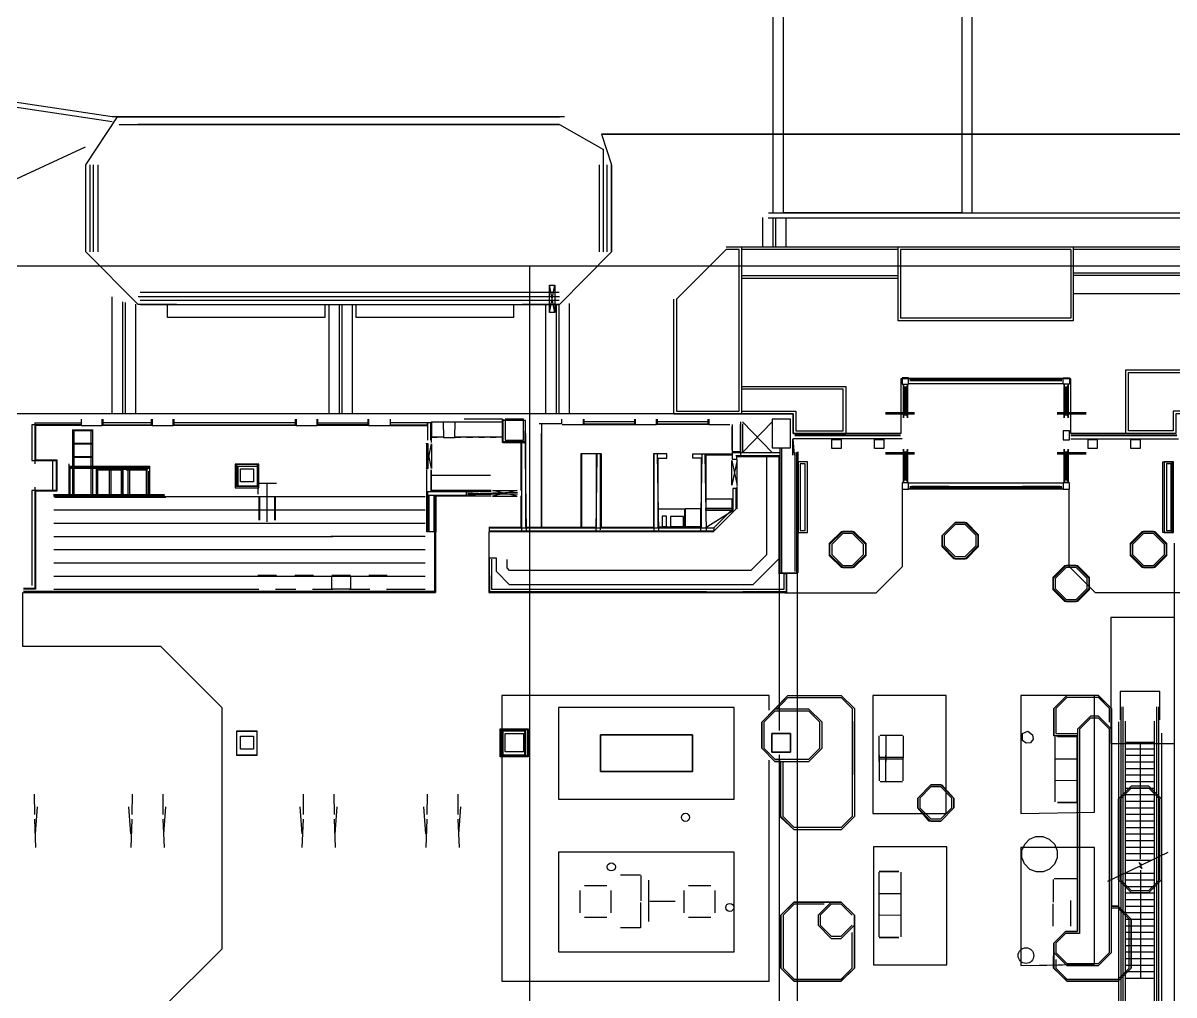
# Model space of a CAD drawing. Header units: millimetres. Extents: x -159023 to 210250, y 0 to 148500.
# Drawn here: x 53005 to 96931, y 71373 to 108465 of the extents above; entities that cross this region are included whole.
import ezdxf

# ---------------------------------------------------------------- set-up
doc = ezdxf.new("R2010")
doc.units = ezdxf.units.MM
doc.layers.add('CONTROL_SIMPLIFIED', color=7, linetype='Continuous')

msp = doc.modelspace()

# ---------------------------------------------------------------- linework, layer by layer
at = {"layer": 'CONTROL_SIMPLIFIED'}
for p, q in [((73674, 104888, 0), (56404, 104888, 0)), ((56612, 104888, 0), (73474, 104888, 0)), ((73470, 104888, 0), (57390, 104888, 0)), ((73472, 104588, 0), (57391, 104588, 0)), ((75080, 104225, 0), (137307, 104225, 0)), ((137307, 104225, 0), (75080, 104225, 0)), ((55395, 103048, 0), (55395, 99728, 0)), ((55555, 103048, 0), (55555, 99728, 0)), ((55855, 103048, 0), (55855, 99728, 0)), ((75003, 99728, 0), (75003, 103048, 0)), ((75303, 99728, 0), (75303, 103048, 0)), ((75463, 99728, 0), (75463, 103048, 0)), ((81223, 101044, 0), (81223, 99924, 0)), ((81460, 101225, 0), (129466, 101225, 0)), ((81439, 101026, 0), (129487, 101026, 0)), ((81623, 101026, 0), (81623, 99924, 0)), ((81723, 101026, 0), (81723, 99924, 0)), ((82123, 101026, 0), (82123, 99924, 0)), ((79840, 99924, 0), (109800, 99924, 0)), ((80440, 93548, 0), (80440, 99924, 0)), ((86400, 97098, 0), (86400, 99924, 0)), ((86500, 99824, 0), (86500, 97198, 0)), ((80440, 98824, 0), (86400, 98824, 0)), ((80440, 98724, 0), (86400, 98724, 0)), ((56398, 98014, 0), (56398, 93548, 0)), ((57473, 98188, 0), (73472, 98188, 0)), ((56798, 97830, 0), (56798, 93548, 0)), ((56898, 97800, 0), (56898, 93548, 0)), ((57298, 97732, 0), (57298, 93548, 0)), ((57473, 97888, 0), (73473, 97888, 0)), ((57473, 97728, 0), (73473, 97728, 0)), ((64673, 97728, 0), (64673, 93548, 0)), ((65073, 97728, 0), (65073, 93548, 0)), ((65173, 97728, 0), (65173, 93548, 0)), ((65573, 97728, 0), (65573, 93548, 0)), ((72948, 97728, 0), (72948, 93548, 0)), ((73348, 97728, 0), (73348, 93548, 0)), ((73448, 97728, 0), (73448, 93548, 0)), ((73848, 97765, 0), (73848, 93548, 0)), ((77840, 93548, 0), (77840, 97924, 0)), ((77940, 97924, 0), (77940, 93648, 0)), ((86801, 94908, 0), (92698, 94908, 0)), ((86842, 94893, 0), (88311, 94893, 0)), ((86842, 94889, 0), (88311, 94889, 0)), ((86842, 94885, 0), (88311, 94885, 0)), ((91150, 94889, 0), (88350, 94889, 0)), ((92657, 94893, 0), (91189, 94893, 0)), ((92657, 94889, 0), (91189, 94889, 0)), ((92657, 94885, 0), (91189, 94885, 0)), ((80440, 94599, 0), (84410, 94599, 0)), ((80440, 94499, 0), (84310, 94499, 0)), ((84410, 94599, 0), (84410, 92798, 0)), ((86603, 93405, 0), (86603, 94675, 0)), ((86656, 94588, 0), (86656, 93492, 0)), ((86658, 94587, 0), (86658, 93493, 0)), ((86675, 94522, 0), (86675, 93558, 0)), ((86678, 93559, 0), (86678, 94514, 0)), ((86682, 93559, 0), (86682, 94514, 0)), ((86687, 93559, 0), (86687, 94514, 0)), ((86691, 94522, 0), (86691, 93558, 0)), ((86708, 94587, 0), (86708, 93493, 0)), ((86709, 94588, 0), (86709, 93492, 0)), ((86755, 93406, 0), (86755, 94597, 0)), ((86756, 93405, 0), (86756, 94592, 0)), ((92698, 94691, 0), (86801, 94691, 0)), ((86845, 94869, 0), (92655, 94869, 0)), ((86845, 94817, 0), (92655, 94817, 0)), ((89748, 94823, 0), (88305, 94823, 0)), ((89748, 94863, 0), (88306, 94863, 0)), ((88350, 94850, 0), (89703, 94850, 0)), ((88350, 94836, 0), (89703, 94836, 0)), ((88353, 94847, 0), (89699, 94847, 0)), ((88353, 94843, 0), (89699, 94843, 0)), ((88353, 94839, 0), (89699, 94839, 0)), ((89752, 94863, 0), (91193, 94861, 0)), ((91195, 94823, 0), (89752, 94823, 0)), ((91150, 94850, 0), (89797, 94850, 0)), ((91150, 94836, 0), (89797, 94836, 0)), ((91146, 94847, 0), (89800, 94847, 0)), ((91146, 94843, 0), (89800, 94843, 0)), ((91146, 94839, 0), (89800, 94839, 0)), ((92743, 93405, 0), (92743, 94592, 0)), ((92745, 93406, 0), (92744, 94597, 0)), ((92791, 94588, 0), (92791, 93492, 0)), ((92792, 94587, 0), (92792, 93493, 0)), ((92809, 94522, 0), (92808, 93558, 0)), ((92813, 93559, 0), (92813, 94514, 0)), ((92817, 93559, 0), (92817, 94514, 0)), ((92822, 93559, 0), (92822, 94514, 0)), ((92825, 94522, 0), (92827, 93558, 0)), ((92842, 94587, 0), (92842, 93493, 0)), ((92844, 94588, 0), (92844, 93492, 0)), ((92896, 93405, 0), (92896, 94675, 0)), ((87031, 93588, 0), (85924, 93588, 0)), ((87030, 93586, 0), (85926, 93586, 0)), ((86965, 93569, 0), (85991, 93569, 0)), ((86964, 93566, 0), (85995, 93566, 0)), ((93576, 93588, 0), (92469, 93588, 0)), ((93574, 93586, 0), (92470, 93586, 0)), ((93509, 93569, 0), (92535, 93569, 0)), ((92536, 93566, 0), (93505, 93566, 0)), ((53460, 93201, 0), (53460, 91645, 0)), ((68590, 93250, 0), (71295, 93250, 0)), ((68590, 92460, 0), (68590, 93250, 0)), ((71300, 92455, 0), (71300, 93350, 0)), ((71400, 93350, 0), (71400, 92550, 0)), ((72100, 93350, 0), (71400, 93350, 0)), ((72100, 92550, 0), (72100, 93350, 0)), ((72795, 93150, 0), (72795, 89220, 0)), ((73585, 93150, 0), (74385, 93150, 0)), ((76380, 93150, 0), (77180, 93150, 0)), ((79176, 93150, 0), (79976, 93150, 0)), ((80460, 92075, 0), (81600, 93250, 0)), ((81600, 92075, 0), (80460, 93250, 0)), ((82300, 93350, 0), (81600, 93350, 0)), ((81600, 93350, 0), (81600, 92250, 0)), ((82300, 92250, 0), (82300, 93350, 0)), ((87031, 93535, 0), (85924, 93535, 0)), ((87030, 93536, 0), (85926, 93536, 0)), ((86965, 93553, 0), (85991, 93553, 0)), ((86964, 93561, 0), (85995, 93561, 0)), ((86964, 93557, 0), (85995, 93557, 0)), ((93576, 93535, 0), (92469, 93535, 0)), ((93574, 93536, 0), (92470, 93536, 0)), ((93509, 93553, 0), (92535, 93553, 0)), ((92536, 93562, 0), (93505, 93562, 0)), ((92536, 93557, 0), (93505, 93557, 0)), ((54894, 92941, 0), (55660, 92941, 0)), ((54900, 91556, 0), (54900, 92959, 0)), ((54900, 92916, 0), (55655, 92916, 0)), ((54950, 92959, 0), (54950, 91556, 0)), ((55225, 93111, 0), (56025, 93111, 0)), ((55605, 91556, 0), (55605, 92959, 0)), ((55655, 92959, 0), (55655, 91556, 0)), ((57930, 93111, 0), (58730, 93111, 0)), ((63435, 93111, 0), (64235, 93111, 0)), ((66195, 93111, 0), (66995, 93111, 0)), ((66995, 93111, 0), (68415, 93111, 0)), ((72775, 92795, 0), (72775, 89230, 0)), ((82460, 92750, 0), (86500, 92750, 0)), ((82460, 92726, 0), (86500, 92726, 0)), ((93000, 92750, 0), (97040, 92750, 0)), ((93000, 92726, 0), (97040, 92726, 0)), ((54894, 92436, 0), (55660, 92436, 0)), ((54900, 92411, 0), (55655, 92411, 0)), ((68445, 92425, 0), (68445, 91445, 0)), ((68450, 92410, 0), (68450, 91460, 0)), ((72020, 92455, 0), (71300, 92455, 0)), ((71400, 92550, 0), (72100, 92550, 0)), ((72020, 90620, 0), (72020, 92455, 0)), ((81600, 92250, 0), (82300, 92250, 0)), ((86559, 92600, 0), (82400, 92600, 0)), ((93000, 92600, 0), (97099, 92600, 0)), ((55651, 91881, 0), (54892, 91881, 0)), ((55655, 91906, 0), (54900, 91906, 0)), ((74315, 92030, 0), (74315, 89230, 0)), ((80070, 91970, 0), (79070, 91970, 0)), ((82590, 87480, 0), (82590, 92095, 0)), ((87031, 92065, 0), (85924, 92065, 0)), ((87031, 92012, 0), (85924, 92012, 0)), ((86965, 92047, 0), (85991, 92047, 0)), ((86965, 92031, 0), (85991, 92031, 0)), ((86964, 92043, 0), (85995, 92043, 0)), ((86964, 92039, 0), (85995, 92039, 0)), ((86964, 92038, 0), (85995, 92038, 0)), ((86964, 92034, 0), (85995, 92034, 0)), ((86603, 90925, 0), (86603, 92195, 0)), ((86656, 92108, 0), (86656, 91012, 0)), ((86658, 92107, 0), (86658, 91013, 0)), ((86675, 92042, 0), (86675, 91078, 0)), ((86678, 92041, 0), (86678, 91086, 0)), ((86682, 92041, 0), (86682, 91086, 0)), ((86687, 92041, 0), (86687, 91086, 0)), ((86692, 92042, 0), (86692, 91078, 0)), ((86708, 92107, 0), (86708, 91013, 0)), ((86709, 92108, 0), (86709, 91012, 0)), ((86756, 92195, 0), (86756, 91008, 0)), ((93576, 92065, 0), (92469, 92065, 0)), ((93576, 92012, 0), (92469, 92012, 0)), ((93509, 92047, 0), (92535, 92047, 0)), ((93509, 92031, 0), (92535, 92031, 0)), ((92536, 92043, 0), (93505, 92043, 0)), ((92536, 92039, 0), (93505, 92039, 0)), ((92536, 92038, 0), (93505, 92038, 0)), ((92536, 92034, 0), (93505, 92034, 0)), ((92743, 92195, 0), (92743, 91008, 0)), ((92791, 92108, 0), (92791, 91012, 0)), ((92792, 92107, 0), (92792, 91013, 0)), ((92809, 92042, 0), (92808, 91078, 0)), ((92813, 92041, 0), (92813, 91086, 0)), ((92818, 92041, 0), (92818, 91086, 0)), ((92822, 92041, 0), (92822, 91086, 0)), ((92825, 92042, 0), (92827, 91078, 0)), ((92842, 92107, 0), (92842, 91013, 0)), ((92844, 92108, 0), (92844, 91012, 0)), ((92896, 90925, 0), (92896, 92195, 0)), ((54768, 90476, 0), (54768, 91646, 0)), ((54768, 91556, 0), (57848, 91556, 0)), ((54771, 90476, 0), (54771, 91516, 0)), ((54782, 90476, 0), (54782, 91516, 0)), ((54788, 90476, 0), (54788, 91516, 0)), ((54793, 90476, 0), (54793, 91516, 0)), ((54805, 90476, 0), (54805, 91516, 0)), ((54808, 90476, 0), (54808, 91556, 0)), ((54808, 91553, 0), (57808, 91553, 0)), ((54808, 91542, 0), (57808, 91542, 0)), ((54808, 91531, 0), (57808, 91531, 0)), ((54808, 91522, 0), (57808, 91522, 0)), ((54808, 91510, 0), (55808, 91512, 0)), ((54808, 91502, 0), (55768, 91502, 0)), ((54808, 91491, 0), (55768, 91491, 0)), ((54808, 91479, 0), (55808, 91480, 0)), ((54808, 91476, 0), (55808, 91476, 0)), ((54900, 90476, 0), (54900, 91476, 0)), ((54950, 91476, 0), (54950, 90476, 0)), ((55605, 90476, 0), (55605, 91476, 0)), ((55655, 91476, 0), (55655, 90476, 0)), ((55808, 90435, 0), (55808, 91517, 0)), ((55811, 90432, 0), (55811, 91517, 0)), ((55822, 90436, 0), (55822, 91516, 0)), ((55828, 90436, 0), (55828, 91516, 0)), ((55833, 90436, 0), (55833, 91516, 0)), ((55845, 91517, 0), (55845, 90432, 0)), ((55848, 91517, 0), (55848, 90435, 0)), ((55848, 91510, 0), (56768, 91510, 0)), ((55848, 91502, 0), (56768, 91502, 0)), ((55848, 91491, 0), (56768, 91491, 0)), ((55848, 91479, 0), (56768, 91479, 0)), ((55848, 91476, 0), (56768, 91476, 0)), ((55848, 91467, 0), (56728, 91466, 0)), ((56768, 91426, 0), (55848, 91426, 0)), ((56768, 91402, 0), (55848, 91402, 0)), ((55887, 91464, 0), (56728, 91464, 0)), ((55887, 91457, 0), (56728, 91457, 0)), ((55887, 91446, 0), (56728, 91446, 0)), ((55887, 91438, 0), (56728, 91438, 0)), ((55887, 91436, 0), (56768, 91435, 0)), ((55964, 91471, 0), (56768, 91471, 0)), ((56768, 91467, 0), (55964, 91468, 0)), ((55964, 91434, 0), (56728, 91434, 0)), ((56768, 91431, 0), (55964, 91431, 0)), ((56310, 90476, 0), (56310, 91426, 0)), ((56360, 91426, 0), (56360, 90476, 0)), ((56768, 90435, 0), (56768, 91517, 0)), ((56771, 90432, 0), (56771, 91520, 0)), ((56783, 90436, 0), (56783, 91516, 0)), ((56787, 91516, 0), (56787, 90436, 0)), ((56793, 90436, 0), (56793, 91516, 0)), ((56805, 91520, 0), (56805, 90432, 0)), ((56808, 91517, 0), (56808, 90435, 0)), ((56808, 91512, 0), (57808, 91510, 0)), ((56808, 91480, 0), (57808, 91479, 0)), ((56808, 91476, 0), (57808, 91476, 0)), ((56808, 91466, 0), (57736, 91466, 0)), ((56808, 91464, 0), (57736, 91464, 0)), ((56808, 91457, 0), (57736, 91457, 0)), ((56808, 91446, 0), (57736, 91446, 0)), ((56808, 91438, 0), (57736, 91438, 0)), ((56808, 91436, 0), (57736, 91436, 0)), ((56847, 91502, 0), (57808, 91502, 0)), ((56847, 91491, 0), (57808, 91491, 0)), ((57741, 91426, 0), (56922, 91426, 0)), ((57766, 91401, 0), (56946, 91402, 0)), ((56968, 91433, 0), (57736, 91433, 0)), ((57015, 90476, 0), (57015, 91426, 0)), ((57065, 91426, 0), (57065, 90476, 0)), ((57720, 90476, 0), (57720, 91426, 0)), ((57848, 90476, 0), (57848, 91556, 0)), ((61911, 91535, 0), (61150, 91535, 0)), ((61215, 90800, 0), (61215, 91561, 0)), ((61975, 90481, 0), (61975, 91625, 0)), ((68565, 91410, 0), (68565, 90570, 0)), ((68590, 90620, 0), (68590, 91410, 0)), ((57770, 91366, 0), (57770, 90489, 0)), ((57808, 90476, 0), (57808, 91359, 0)), ((57811, 90476, 0), (57811, 91359, 0)), ((57822, 90476, 0), (57822, 91359, 0)), ((57828, 90476, 0), (57828, 91359, 0)), ((57833, 90476, 0), (57833, 91359, 0)), ((57845, 90476, 0), (57845, 91359, 0)), ((70840, 91200, 0), (68590, 91200, 0)), ((54267, 90630, 0), (53335, 90630, 0)), ((53335, 90630, 0), (53335, 87005, 0)), ((61975, 90900, 0), (62678, 90900, 0)), ((62327, 89425, 0), (62327, 90900, 0)), ((70872, 90620, 0), (68590, 90620, 0)), ((69980, 90495, 0), (71880, 90495, 0)), ((80245, 90775, 0), (80245, 89920, 0)), ((92701, 90910, 0), (86801, 90910, 0)), ((86801, 90690, 0), (92701, 90690, 0)), ((86802, 90691, 0), (88306, 90692, 0)), ((86843, 90715, 0), (88312, 90715, 0)), ((86843, 90711, 0), (88312, 90711, 0)), ((86843, 90707, 0), (88312, 90707, 0)), ((86846, 90783, 0), (92656, 90783, 0)), ((86846, 90731, 0), (92656, 90731, 0)), ((88306, 90730, 0), (86846, 90730, 0)), ((88351, 90777, 0), (86908, 90777, 0)), ((86908, 90737, 0), (88351, 90737, 0)), ((86953, 90764, 0), (88306, 90764, 0)), ((86953, 90750, 0), (88306, 90750, 0)), ((86956, 90761, 0), (88302, 90761, 0)), ((86956, 90757, 0), (88302, 90757, 0)), ((86956, 90753, 0), (88302, 90753, 0)), ((91151, 90711, 0), (88351, 90711, 0)), ((92594, 90777, 0), (91151, 90777, 0)), ((91151, 90737, 0), (92594, 90737, 0)), ((92656, 90692, 0), (91152, 90692, 0)), ((91154, 90728, 0), (92656, 90730, 0)), ((92658, 90715, 0), (91190, 90715, 0)), ((92658, 90711, 0), (91190, 90711, 0)), ((92658, 90707, 0), (91190, 90707, 0)), ((92549, 90764, 0), (91196, 90764, 0)), ((92549, 90750, 0), (91196, 90750, 0)), ((92545, 90761, 0), (91199, 90761, 0)), ((92545, 90757, 0), (91199, 90757, 0)), ((92545, 90753, 0), (91199, 90753, 0)), ((54174, 90476, 0), (55808, 90476, 0)), ((54174, 90473, 0), (55808, 90472, 0)), ((54174, 90461, 0), (55768, 90461, 0)), ((54174, 90451, 0), (55768, 90451, 0)), ((54174, 90439, 0), (55808, 90440, 0)), ((54174, 90436, 0), (58404, 90436, 0)), ((54182, 90390, 0), (54957, 90390, 0)), ((54220, 90366, 0), (58450, 90366, 0)), ((58425, 90392, 0), (54245, 90392, 0)), ((54887, 90390, 0), (55662, 90390, 0)), ((55592, 90390, 0), (56367, 90390, 0)), ((55848, 90476, 0), (56768, 90476, 0)), ((55848, 90473, 0), (56768, 90473, 0)), ((55848, 90461, 0), (56768, 90461, 0)), ((55848, 90451, 0), (56768, 90451, 0)), ((55848, 90439, 0), (56768, 90439, 0)), ((56297, 90390, 0), (57072, 90390, 0)), ((56808, 90476, 0), (58404, 90476, 0)), ((56808, 90472, 0), (58404, 90473, 0)), ((56808, 90440, 0), (58404, 90439, 0)), ((56847, 90461, 0), (58404, 90461, 0)), ((56847, 90451, 0), (58404, 90451, 0)), ((57002, 90390, 0), (57777, 90390, 0)), ((57707, 90390, 0), (58482, 90390, 0)), ((58412, 90390, 0), (59187, 90390, 0)), ((59117, 90390, 0), (59892, 90390, 0)), ((59822, 90390, 0), (60597, 90390, 0)), ((60527, 90390, 0), (61302, 90390, 0)), ((61232, 90390, 0), (62007, 90390, 0)), ((61937, 90390, 0), (62712, 90390, 0)), ((62017, 90400, 0), (62017, 89561, 0)), ((62019, 89490, 0), (62019, 90400, 0)), ((62035, 90400, 0), (62035, 89490, 0)), ((62612, 89505, 0), (62612, 90400, 0)), ((62618, 89490, 0), (62618, 90400, 0)), ((62634, 90400, 0), (62634, 89490, 0)), ((62636, 89548, 0), (62636, 90400, 0)), ((62642, 90390, 0), (63417, 90390, 0)), ((63347, 90390, 0), (64122, 90390, 0)), ((64052, 90390, 0), (64827, 90390, 0)), ((64757, 90391, 0), (65532, 90391, 0)), ((65462, 90391, 0), (66237, 90391, 0)), ((66167, 90391, 0), (66942, 90391, 0)), ((66872, 90391, 0), (67647, 90391, 0)), ((67577, 90391, 0), (68352, 90391, 0)), ((68440, 90445, 0), (68440, 89070, 0)), ((68490, 90445, 0), (68490, 89070, 0)), ((68702, 89070, 0), (68702, 90445, 0)), ((68752, 89070, 0), (68752, 90445, 0)), ((68777, 89045, 0), (68777, 90420, 0)), ((68777, 90420, 0), (70870, 90420, 0)), ((72020, 89220, 0), (72020, 90420, 0)), ((54182, 89885, 0), (54957, 89885, 0)), ((54182, 89885, 0), (54957, 89885, 0)), ((54887, 89885, 0), (55662, 89885, 0)), ((54887, 89885, 0), (55662, 89885, 0)), ((55592, 89885, 0), (56367, 89885, 0)), ((55592, 89885, 0), (56367, 89885, 0)), ((56297, 89885, 0), (57072, 89885, 0)), ((56297, 89885, 0), (57072, 89885, 0)), ((57002, 89885, 0), (57777, 89885, 0)), ((57002, 89885, 0), (57777, 89885, 0)), ((57707, 89885, 0), (58482, 89885, 0)), ((57707, 89885, 0), (58482, 89885, 0)), ((58412, 89885, 0), (59187, 89885, 0)), ((58412, 89885, 0), (59187, 89885, 0)), ((59117, 89885, 0), (59892, 89885, 0)), ((59117, 89885, 0), (59892, 89885, 0)), ((59822, 89885, 0), (60597, 89885, 0)), ((59822, 89885, 0), (60597, 89885, 0)), ((60527, 89885, 0), (61302, 89885, 0)), ((60527, 89885, 0), (61302, 89885, 0)), ((61232, 89885, 0), (62007, 89885, 0)), ((61232, 89885, 0), (62007, 89885, 0)), ((61937, 89885, 0), (62712, 89885, 0)), ((61937, 89885, 0), (62712, 89885, 0)), ((62642, 89885, 0), (63417, 89885, 0)), ((62642, 89885, 0), (63417, 89885, 0)), ((63347, 89885, 0), (64122, 89885, 0)), ((63347, 89885, 0), (64122, 89885, 0)), ((64052, 89885, 0), (64827, 89885, 0)), ((64052, 89885, 0), (64827, 89885, 0)), ((64757, 89886, 0), (65532, 89886, 0)), ((64757, 89886, 0), (65532, 89886, 0)), ((65462, 89886, 0), (66237, 89886, 0)), ((65462, 89886, 0), (66237, 89886, 0)), ((66167, 89886, 0), (66942, 89886, 0)), ((66167, 89886, 0), (66942, 89886, 0)), ((66872, 89886, 0), (67647, 89886, 0)), ((66872, 89886, 0), (67647, 89886, 0)), ((67577, 89886, 0), (68352, 89886, 0)), ((67577, 89886, 0), (68352, 89886, 0)), ((79045, 89195, 0), (80092, 89860, 0)), ((54182, 89380, 0), (54957, 89380, 0)), ((54182, 89380, 0), (54957, 89380, 0)), ((54887, 89380, 0), (55662, 89380, 0)), ((54887, 89380, 0), (55662, 89380, 0)), ((55592, 89380, 0), (56367, 89380, 0)), ((55592, 89380, 0), (56367, 89380, 0)), ((56297, 89380, 0), (57072, 89380, 0)), ((56297, 89380, 0), (57072, 89380, 0)), ((57002, 89380, 0), (57777, 89380, 0)), ((57002, 89380, 0), (57777, 89380, 0)), ((57707, 89380, 0), (58482, 89380, 0)), ((57707, 89380, 0), (58482, 89380, 0)), ((58412, 89380, 0), (59187, 89380, 0)), ((58412, 89380, 0), (59187, 89380, 0)), ((59117, 89380, 0), (59892, 89380, 0)), ((59117, 89380, 0), (59892, 89380, 0)), ((59822, 89380, 0), (60597, 89380, 0)), ((59822, 89380, 0), (60597, 89380, 0)), ((60527, 89380, 0), (61302, 89380, 0)), ((60527, 89380, 0), (61302, 89380, 0)), ((61232, 89380, 0), (62007, 89380, 0)), ((61232, 89380, 0), (62007, 89380, 0)), ((61937, 89380, 0), (62712, 89380, 0)), ((61937, 89380, 0), (62712, 89380, 0)), ((62642, 89380, 0), (63417, 89380, 0)), ((62642, 89380, 0), (63417, 89380, 0)), ((63347, 89380, 0), (64122, 89380, 0)), ((63347, 89380, 0), (64122, 89380, 0)), ((64052, 89380, 0), (64827, 89380, 0)), ((64052, 89380, 0), (64827, 89380, 0)), ((64757, 89381, 0), (65532, 89381, 0)), ((64757, 89381, 0), (65532, 89381, 0)), ((65462, 89381, 0), (66237, 89381, 0)), ((65462, 89381, 0), (66237, 89381, 0)), ((66167, 89381, 0), (66942, 89381, 0)), ((66167, 89381, 0), (66942, 89381, 0)), ((66872, 89381, 0), (67647, 89381, 0)), ((66872, 89381, 0), (67647, 89381, 0)), ((67577, 89381, 0), (68352, 89381, 0)), ((67577, 89381, 0), (68352, 89381, 0)), ((70777, 89220, 0), (72020, 89220, 0)), ((75070, 89220, 0), (77070, 89220, 0)), ((77245, 89220, 0), (78895, 89220, 0)), ((54182, 88875, 0), (54957, 88875, 0)), ((54182, 88875, 0), (54957, 88875, 0)), ((54887, 88875, 0), (55662, 88875, 0)), ((54887, 88875, 0), (55662, 88875, 0)), ((55592, 88875, 0), (56367, 88875, 0)), ((55592, 88875, 0), (56367, 88875, 0)), ((56297, 88875, 0), (57072, 88875, 0)), ((56297, 88875, 0), (57072, 88875, 0)), ((57002, 88875, 0), (57777, 88875, 0)), ((57002, 88875, 0), (57777, 88875, 0)), ((57707, 88875, 0), (58482, 88875, 0)), ((57707, 88875, 0), (58482, 88875, 0)), ((58412, 88875, 0), (59187, 88875, 0)), ((58412, 88875, 0), (59187, 88875, 0)), ((59117, 88875, 0), (59892, 88875, 0)), ((59117, 88875, 0), (59892, 88875, 0)), ((59822, 88875, 0), (60597, 88875, 0)), ((59822, 88875, 0), (60597, 88875, 0)), ((60527, 88875, 0), (61302, 88875, 0)), ((60527, 88875, 0), (61302, 88875, 0)), ((61232, 88875, 0), (62007, 88875, 0)), ((61232, 88875, 0), (62007, 88875, 0)), ((61937, 88875, 0), (62712, 88875, 0)), ((61937, 88875, 0), (62712, 88875, 0)), ((62642, 88875, 0), (63417, 88875, 0)), ((62642, 88875, 0), (63417, 88875, 0)), ((63347, 88875, 0), (64122, 88875, 0)), ((63347, 88875, 0), (64122, 88875, 0)), ((64052, 88875, 0), (64827, 88875, 0)), ((64052, 88875, 0), (64827, 88875, 0)), ((64757, 88876, 0), (65532, 88876, 0)), ((64757, 88876, 0), (65532, 88876, 0)), ((65462, 88876, 0), (66237, 88876, 0)), ((65462, 88876, 0), (66237, 88876, 0)), ((66167, 88876, 0), (66942, 88876, 0)), ((66167, 88876, 0), (66942, 88876, 0)), ((66872, 88876, 0), (67647, 88876, 0)), ((66872, 88876, 0), (67647, 88876, 0)), ((67577, 88876, 0), (68352, 88876, 0)), ((67577, 88876, 0), (68352, 88876, 0)), ((68712, 89045, 0), (68712, 86765, 0)), ((68722, 89045, 0), (68722, 86755, 0)), ((68737, 89045, 0), (68737, 86740, 0)), ((68747, 89045, 0), (68747, 86730, 0)), ((79370, 89045, 0), (70777, 89045, 0)), ((54182, 88370, 0), (54957, 88370, 0)), ((54182, 88370, 0), (54957, 88370, 0)), ((54887, 88370, 0), (55662, 88370, 0)), ((54887, 88370, 0), (55662, 88370, 0)), ((55592, 88370, 0), (56367, 88370, 0)), ((55592, 88370, 0), (56367, 88370, 0)), ((56297, 88370, 0), (57072, 88370, 0)), ((56297, 88370, 0), (57072, 88370, 0)), ((57002, 88370, 0), (57777, 88370, 0)), ((57002, 88370, 0), (57777, 88370, 0)), ((57707, 88370, 0), (58482, 88370, 0)), ((57707, 88370, 0), (58482, 88370, 0)), ((58412, 88370, 0), (59187, 88370, 0)), ((58412, 88370, 0), (59187, 88370, 0)), ((59117, 88370, 0), (59892, 88370, 0)), ((59117, 88370, 0), (59892, 88370, 0)), ((59822, 88370, 0), (60597, 88370, 0)), ((59822, 88370, 0), (60597, 88370, 0)), ((60527, 88370, 0), (61302, 88370, 0)), ((60527, 88370, 0), (61302, 88370, 0)), ((61232, 88370, 0), (62007, 88370, 0)), ((61232, 88370, 0), (62007, 88370, 0)), ((61937, 88370, 0), (62712, 88370, 0)), ((61937, 88370, 0), (62712, 88370, 0)), ((62642, 88370, 0), (63417, 88370, 0)), ((62642, 88370, 0), (63417, 88370, 0)), ((63347, 88370, 0), (64122, 88370, 0)), ((63347, 88370, 0), (64122, 88370, 0)), ((64052, 88370, 0), (64827, 88370, 0)), ((64052, 88370, 0), (64827, 88370, 0)), ((64757, 88371, 0), (65532, 88371, 0)), ((64757, 88371, 0), (65532, 88371, 0)), ((65462, 88371, 0), (66237, 88371, 0)), ((65462, 88371, 0), (66237, 88371, 0)), ((66167, 88371, 0), (66942, 88371, 0)), ((66167, 88371, 0), (66942, 88371, 0)), ((66872, 88371, 0), (67647, 88371, 0)), ((66872, 88371, 0), (67647, 88371, 0)), ((67577, 88371, 0), (68352, 88371, 0)), ((67577, 88371, 0), (68352, 88371, 0)), ((54182, 87865, 0), (54957, 87865, 0)), ((54182, 87865, 0), (54957, 87865, 0)), ((54887, 87865, 0), (55662, 87865, 0)), ((54887, 87865, 0), (55662, 87865, 0)), ((55592, 87865, 0), (56367, 87865, 0)), ((55592, 87865, 0), (56367, 87865, 0)), ((56297, 87865, 0), (57072, 87865, 0)), ((56297, 87865, 0), (57072, 87865, 0)), ((57002, 87865, 0), (57777, 87865, 0)), ((57002, 87865, 0), (57777, 87865, 0)), ((57707, 87865, 0), (58482, 87865, 0)), ((57707, 87865, 0), (58482, 87865, 0)), ((58412, 87865, 0), (59187, 87865, 0)), ((58412, 87865, 0), (59187, 87865, 0)), ((59117, 87865, 0), (59892, 87865, 0)), ((59117, 87865, 0), (59892, 87865, 0)), ((59822, 87865, 0), (60597, 87865, 0)), ((59822, 87865, 0), (60597, 87865, 0)), ((60527, 87865, 0), (61302, 87865, 0)), ((60527, 87865, 0), (61302, 87865, 0)), ((61232, 87865, 0), (62007, 87865, 0)), ((61232, 87865, 0), (62007, 87865, 0)), ((61937, 87865, 0), (62712, 87865, 0)), ((61937, 87865, 0), (62712, 87865, 0)), ((62642, 87865, 0), (63417, 87865, 0)), ((62642, 87865, 0), (63417, 87865, 0)), ((63347, 87865, 0), (64122, 87865, 0)), ((63347, 87865, 0), (64122, 87865, 0)), ((64052, 87865, 0), (64827, 87865, 0)), ((64052, 87865, 0), (64827, 87865, 0)), ((64757, 87866, 0), (65532, 87866, 0)), ((64757, 87866, 0), (65532, 87866, 0)), ((65462, 87866, 0), (66237, 87866, 0)), ((65462, 87866, 0), (66237, 87866, 0)), ((66167, 87866, 0), (66942, 87866, 0)), ((66167, 87866, 0), (66942, 87866, 0)), ((66872, 87866, 0), (67647, 87866, 0)), ((66872, 87866, 0), (67647, 87866, 0)), ((67577, 87866, 0), (68352, 87866, 0)), ((67577, 87866, 0), (68352, 87866, 0)), ((70798, 88024, 0), (70798, 86750, 0)), ((54182, 87360, 0), (54957, 87360, 0)), ((54182, 87360, 0), (54957, 87360, 0)), ((54887, 87360, 0), (55662, 87360, 0)), ((54887, 87360, 0), (55662, 87360, 0)), ((55592, 87360, 0), (56367, 87360, 0)), ((55592, 87360, 0), (56367, 87360, 0)), ((56297, 87360, 0), (57072, 87360, 0)), ((56297, 87360, 0), (57072, 87360, 0)), ((57002, 87360, 0), (57777, 87360, 0)), ((57002, 87360, 0), (57777, 87360, 0)), ((57707, 87360, 0), (58482, 87360, 0)), ((57707, 87360, 0), (58482, 87360, 0)), ((58412, 87360, 0), (59187, 87360, 0)), ((58412, 87360, 0), (59187, 87360, 0)), ((59117, 87360, 0), (59892, 87360, 0)), ((59117, 87360, 0), (59892, 87360, 0)), ((59822, 87360, 0), (60597, 87360, 0)), ((59822, 87360, 0), (60597, 87360, 0)), ((60527, 87360, 0), (61302, 87360, 0)), ((60527, 87360, 0), (61302, 87360, 0)), ((61232, 87360, 0), (62007, 87360, 0)), ((61232, 87360, 0), (62007, 87360, 0)), ((61937, 87360, 0), (62712, 87360, 0)), ((61937, 87360, 0), (62712, 87360, 0)), ((62677, 87385, 0), (61972, 87385, 0)), ((62642, 87360, 0), (63417, 87360, 0)), ((62642, 87360, 0), (63417, 87360, 0)), ((63347, 87360, 0), (64122, 87360, 0)), ((63347, 87360, 0), (64122, 87360, 0)), ((64087, 87385, 0), (63382, 87385, 0)), ((64052, 87360, 0), (64827, 87360, 0)), ((64052, 87360, 0), (64827, 87360, 0)), ((64757, 87361, 0), (65532, 87361, 0)), ((64757, 87360, 0), (65532, 87360, 0)), ((65497, 87385, 0), (64792, 87385, 0)), ((65462, 87361, 0), (66237, 87361, 0)), ((65462, 87360, 0), (66237, 87360, 0)), ((66167, 87361, 0), (66942, 87361, 0)), ((66167, 87360, 0), (66942, 87360, 0)), ((66907, 87385, 0), (66202, 87385, 0)), ((66872, 87361, 0), (67647, 87361, 0)), ((66872, 87360, 0), (67647, 87360, 0)), ((67577, 87361, 0), (68352, 87361, 0)), ((67577, 87360, 0), (68352, 87360, 0)), ((68712, 86765, 0), (53018, 86765, 0)), ((53018, 86730, 0), (68747, 86730, 0)), ((68722, 86755, 0), (53048, 86755, 0)), ((68737, 86740, 0), (53048, 86740, 0)), ((54182, 86855, 0), (54957, 86855, 0)), ((54887, 86855, 0), (55662, 86855, 0)), ((55592, 86855, 0), (56367, 86855, 0)), ((56297, 86855, 0), (57072, 86855, 0)), ((57002, 86855, 0), (57777, 86855, 0)), ((57707, 86855, 0), (58482, 86855, 0)), ((58412, 86855, 0), (59187, 86855, 0)), ((59117, 86855, 0), (59892, 86855, 0)), ((59822, 86855, 0), (60597, 86855, 0)), ((60527, 86855, 0), (61302, 86855, 0)), ((61232, 86855, 0), (62007, 86855, 0)), ((62642, 86855, 0), (63417, 86855, 0)), ((64052, 86855, 0), (64827, 86855, 0)), ((65462, 86855, 0), (66237, 86855, 0)), ((66872, 86855, 0), (67647, 86855, 0)), ((67577, 86855, 0), (68352, 86855, 0)), ((79093, 86762, 0), (70798, 86762, 0)), ((70798, 86750, 0), (79093, 86750, 0)), ((96395, 82950, 0), (94875, 82950, 0)), ((94875, 82950, 0), (94875, 81870, 0)), ((96395, 81870, 0), (96395, 82950, 0)), ((94915, 75954, 0), (94915, 82370, 0)), ((94995, 75993, 0), (94995, 82370, 0)), ((96275, 76615, 0), (96275, 82370, 0)), ((96355, 76653, 0), (96355, 82370, 0)), ((94810, 81800, 0), (94810, 70845, 0)), ((95080, 76034, 0), (95080, 81825, 0)), ((96190, 76573, 0), (96190, 81825, 0)), ((71244, 81500, 0), (72254, 81500, 0)), ((78550, 81300, 0), (75050, 81300, 0)), ((75050, 81300, 0), (75050, 79900, 0)), ((78550, 79900, 0), (78550, 81300, 0)), ((82300, 81350, 0), (81600, 81350, 0)), ((85712, 81294, 0), (86569, 81294, 0)), ((96460, 81370, 0), (96460, 76705, 0)), ((85680, 80405, 0), (85680, 81262, 0)), ((85680, 80405, 0), (85680, 81262, 0)), ((85680, 80281, 0), (85680, 81208, 0)), ((85934, 81262, 0), (85934, 80405, 0)), ((85934, 81208, 0), (85934, 80281, 0)), ((86601, 81262, 0), (86601, 80405, 0)), ((92401, 78746, 0), (92401, 81212, 0)), ((92488, 81243, 0), (93233, 81243, 0)), ((93233, 81240, 0), (92488, 81240, 0)), ((93241, 78746, 0), (93241, 81212, 0)), ((93243, 81212, 0), (93243, 78746, 0)), ((95080, 81020, 0), (96190, 81020, 0)), ((95657, 76553, 0), (95657, 81018, 0)), ((81600, 80650, 0), (82300, 80650, 0)), ((85680, 80527, 0), (85680, 79601, 0)), ((85680, 80404, 0), (85680, 79546, 0)), ((85680, 80404, 0), (85680, 79546, 0)), ((86569, 80435, 0), (85712, 80435, 0)), ((85934, 79601, 0), (85934, 80527, 0)), ((85934, 79546, 0), (85934, 80404, 0)), ((86601, 79546, 0), (86601, 80404, 0)), ((92409, 80390, 0), (93214, 80390, 0)), ((95080, 80770, 0), (96190, 80770, 0)), ((95080, 80520, 0), (96190, 80520, 0)), ((86569, 80373, 0), (85712, 80373, 0)), ((95080, 80270, 0), (96190, 80270, 0)), ((95080, 80020, 0), (96190, 80020, 0)), ((75050, 79900, 0), (78550, 79900, 0)), ((85712, 79515, 0), (86569, 79515, 0)), ((92401, 79559, 0), (93213, 79570, 0)), ((95080, 79770, 0), (96190, 79770, 0)), ((95080, 79520, 0), (96190, 79520, 0)), ((95080, 79270, 0), (96190, 79270, 0)), ((53436, 79031, 0), (53444, 78265, 0)), ((57166, 79031, 0), (57157, 78265, 0)), ((58336, 79031, 0), (58344, 78265, 0)), ((63702, 79031, 0), (63693, 78265, 0)), ((64872, 79031, 0), (64880, 78265, 0)), ((68424, 79031, 0), (68415, 78265, 0)), ((69594, 79031, 0), (69602, 78265, 0)), ((92489, 78718, 0), (93233, 78718, 0)), ((93233, 78716, 0), (92489, 78716, 0)), ((95080, 79020, 0), (96190, 79020, 0)), ((95080, 78770, 0), (96190, 78770, 0)), ((53482, 77523, 0), (53553, 78551, 0)), ((57119, 77523, 0), (57049, 78551, 0)), ((58382, 77523, 0), (58453, 78551, 0)), ((63655, 77523, 0), (63585, 78551, 0)), ((64918, 77523, 0), (64989, 78551, 0)), ((68377, 77523, 0), (68307, 78551, 0)), ((69640, 77523, 0), (69710, 78551, 0)), ((95080, 78520, 0), (96190, 78520, 0)), ((95080, 78270, 0), (96190, 78270, 0)), ((53440, 78079, 0), (53487, 77006, 0)), ((57162, 78079, 0), (57115, 77006, 0)), ((58340, 78079, 0), (58387, 77006, 0)), ((63698, 78079, 0), (63651, 77006, 0)), ((64876, 78079, 0), (64923, 77006, 0)), ((68419, 78079, 0), (68372, 77006, 0)), ((69598, 78079, 0), (69645, 77006, 0)), ((95080, 78020, 0), (96190, 78020, 0)), ((95080, 77770, 0), (96190, 77770, 0)), ((95080, 77520, 0), (96190, 77520, 0)), ((95080, 77270, 0), (96190, 77270, 0)), ((95080, 77020, 0), (96190, 77020, 0)), ((95080, 76770, 0), (96190, 76770, 0)), ((95080, 76520, 0), (96080, 76520, 0)), ((96190, 70825, 0), (96190, 76573, 0)), ((96275, 70280, 0), (96275, 76615, 0)), ((96355, 70280, 0), (96355, 76653, 0)), ((85672, 76057, 0), (85672, 73591, 0)), ((85674, 73591, 0), (85674, 76057, 0)), ((86427, 76088, 0), (85682, 76088, 0)), ((85682, 76085, 0), (86427, 76085, 0)), ((86514, 73591, 0), (86514, 76057, 0)), ((95080, 70825, 0), (95080, 76034, 0)), ((95080, 76016, 0), (96190, 76016, 0)), ((95657, 76138, 0), (95657, 71996, 0)), ((96460, 76358, 0), (96460, 70845, 0)), ((76575, 75939, 0), (75809, 75939, 0)), ((76580, 75934, 0), (76580, 74966, 0)), ((76884, 74175, 0), (76884, 75751, 0)), ((92322, 75777, 0), (92322, 74919, 0)), ((93211, 75808, 0), (92354, 75808, 0)), ((93243, 74919, 0), (93243, 75625, 0)), ((93243, 74795, 0), (93243, 75625, 0)), ((93243, 74919, 0), (93243, 75625, 0)), ((94915, 70280, 0), (94915, 75954, 0)), ((94995, 70280, 0), (94995, 75993, 0)), ((95080, 75766, 0), (96190, 75766, 0)), ((74258, 75366, 0), (74258, 74509, 0)), ((74258, 75361, 0), (74258, 74515, 0)), ((75286, 75537, 0), (74428, 75537, 0)), ((75280, 75537, 0), (74434, 75537, 0)), ((75456, 74509, 0), (75456, 75366, 0)), ((75456, 74515, 0), (75456, 75361, 0)), ((78228, 75366, 0), (78228, 74509, 0)), ((78228, 75361, 0), (78228, 74515, 0)), ((79256, 75537, 0), (78398, 75537, 0)), ((79250, 75537, 0), (78404, 75537, 0)), ((79426, 74509, 0), (79426, 75366, 0)), ((79426, 74515, 0), (79426, 75361, 0)), ((86506, 75235, 0), (85702, 75235, 0)), ((95080, 75516, 0), (96190, 75516, 0)), ((95080, 75266, 0), (96190, 75266, 0)), ((76580, 73940, 0), (76580, 74908, 0)), ((77899, 74938, 0), (76921, 74938, 0)), ((92322, 73999, 0), (92322, 74856, 0)), ((92989, 74053, 0), (92989, 74980, 0)), ((92989, 73999, 0), (92989, 74856, 0)), ((93243, 74980, 0), (93243, 74053, 0)), ((93243, 74856, 0), (93243, 73999, 0)), ((93243, 74856, 0), (93243, 73999, 0)), ((95080, 75016, 0), (96190, 75016, 0)), ((95080, 74766, 0), (96190, 74766, 0)), ((74428, 74339, 0), (75286, 74339, 0)), ((74434, 74339, 0), (75280, 74339, 0)), ((78398, 74339, 0), (79256, 74339, 0)), ((78404, 74339, 0), (79250, 74339, 0)), ((86514, 74404, 0), (85703, 74416, 0)), ((95080, 74516, 0), (96190, 74516, 0)), ((95080, 74266, 0), (96190, 74266, 0)), ((76575, 73935, 0), (75809, 73935, 0)), ((95080, 74016, 0), (96190, 74016, 0)), ((86426, 73563, 0), (85682, 73563, 0)), ((85682, 73562, 0), (86426, 73562, 0)), ((95080, 73766, 0), (96190, 73766, 0)), ((95080, 73516, 0), (96190, 73516, 0)), ((95080, 73266, 0), (96190, 73266, 0)), ((95080, 73016, 0), (96190, 73016, 0)), ((95080, 72766, 0), (96190, 72766, 0)), ((95080, 72516, 0), (96190, 72516, 0)), ((95080, 72266, 0), (96190, 72266, 0)), ((95080, 72016, 0), (96190, 72016, 0))]:
    msp.add_line(p, q, dxfattribs=at)
for points in [[(81629, 101224), (81629, 116226)], [(89229, 101224), (89229, 116227)], [(56404, 104888), (49023, 105996)], [(56409, 104688), (49023, 105796)], [(58866, 97728), (57396, 97728), (55396, 99728), (55396, 103048), (56612, 104888)], [(56676, 104588), (73474, 104588), (75164, 103639)], [(75081, 104224), (75464, 103048), (75464, 99728), (73474, 97728), (72066, 97728)], [(27423, 103351), (35064, 100027), (47363, 100027), (55395, 103746)], [(75164, 99727), (75164, 103639)], [(55696, 99728), (55696, 103048)], [(80340, 93648), (80340, 99824), (79840, 99824), (77940, 97924)], [(86400, 99824), (80440, 99824)], [(93090, 99924), (93090, 97098), (86400, 97098)], [(92990, 99824), (86500, 99824)], [(92990, 99824), (92990, 97198), (86500, 97198)], [(109800, 99824), (93090, 99824)], [(109800, 98924), (93090, 98924)], [(73296, 97416), (73101, 97416), (73101, 98466), (73296, 98466)], [(73101, 97416), (73296, 98466), (73296, 97416), (73101, 98466)], [(109800, 98824), (93090, 98824)], [(57396, 98028), (72286, 98028)], [(72286, 98028), (73474, 98028)], [(109800, 98124), (93090, 98124)], [(58866, 97728), (72286, 97728)], [(165200, 93550), (97000, 93550), (97000, 92800), (92995, 92800), (92995, 94885), (86505, 94885), (86505, 92800), (82400, 92800), (82400, 93550), (20200, 93550), (20200, 71137)], [(97000, 92800), (92995, 92800), (92995, 94885), (86505, 94885), (86505, 92800), (82400, 92800), (82400, 93550), (53000, 93550)], [(95090, 92798), (92995, 92798), (92995, 94883), (86505, 94883), (86505, 92798), (84410, 92798)], [(112310, 92548), (113000, 92548), (113000, 89198), (97770, 89198), (97770, 92098), (98000, 92098), (98000, 93548), (97000, 93548), (97000, 92798), (95090, 92798), (95090, 95226), (99090, 95226), (99090, 92548), (98000, 92548)], [(95190, 95126), (98990, 95126)], [(98100, 92648), (98100, 93648), (96900, 93648), (96900, 92898), (95190, 92898), (95190, 95126)], [(80440, 93648), (82500, 93648), (82500, 92898), (84310, 92898), (84310, 94499)], [(86603, 94680), (86605, 93400), (86756, 94680), (86755, 93399), (86603, 94680)], [(88348, 94866), (91150, 94823), (88348, 94866)], [(92743, 94680), (92745, 93400), (92896, 94680), (92895, 93399), (92743, 94680)], [(77940, 93648), (80340, 93648)], [(30500, 93550), (30500, 84670), (25240, 84670), (22900, 82330), (22900, 73140), (25240, 70800), (58260, 70800), (60600, 73140), (60600, 82330), (58260, 84670), (53000, 84670), (53000, 86730)], [(55225, 93350), (55225, 93111), (53485, 93111), (53485, 91795), (54292, 91795), (54292, 90605), (53485, 90605), (53485, 86865), (53028, 86865)], [(55200, 93136), (53335, 93136), (53335, 91770), (54267, 91770)], [(53460, 93201), (55200, 93201)], [(57930, 93350), (57930, 93111), (56025, 93111), (56025, 93350)], [(56050, 93350), (56050, 93136), (57905, 93136), (57905, 93350)], [(57905, 93201), (56050, 93201)], [(63435, 93350), (63435, 93111), (58730, 93111), (58730, 93350)], [(58755, 93350), (58755, 93136), (63410, 93136), (63410, 93350)], [(63410, 93201), (58755, 93201)], [(66195, 93350), (66195, 93111), (64235, 93111), (64235, 93350)], [(66170, 93350), (66170, 93136), (64260, 93136), (64260, 93350)], [(64260, 93201), (66170, 93201)], [(67020, 93350), (67020, 93136), (68440, 93136), (68440, 93201), (67020, 93201)], [(68565, 92540), (68565, 93201), (68440, 93201), (68440, 92540)], [(68595, 93250), (68595, 92670), (69045, 92670)], [(69045, 93250), (69049, 92652), (69491, 92652), (69493, 93248)], [(71300, 93350), (69840, 93350)], [(72170, 92480), (71325, 92480), (71325, 93350)], [(73560, 93350), (73560, 93175), (72705, 93175)], [(74385, 93350), (74385, 93150), (76380, 93150), (76380, 93350)], [(74410, 93350), (74410, 93175), (76355, 93175), (76355, 93350)], [(76355, 93240), (74410, 93240)], [(79176, 93350), (79176, 93150), (77180, 93150), (77180, 93350)], [(77205, 93350), (77205, 93175), (79151, 93175), (79151, 93350)], [(79151, 93240), (77205, 93240)], [(77840, 93548), (82400, 93548), (82400, 92798), (84410, 92798)], [(80370, 93150), (80370, 92100), (80070, 92100)], [(80070, 93140), (80070, 91825), (80245, 91825)], [(80395, 91950), (80395, 93240)], [(80460, 93175), (80460, 92075)], [(72215, 89070), (72170, 92885)], [(72195, 89220), (72195, 92795)], [(80070, 92170), (80070, 93070)], [(69043, 92668), (68597, 92650), (69043, 92668)], [(69495, 92670), (71295, 92670)], [(69943, 92668), (69497, 92650), (69943, 92668)], [(70395, 92668), (69949, 92650), (70395, 92668)], [(70845, 92668), (70399, 92650), (70845, 92668)], [(71293, 92668), (70847, 92650), (71293, 92668)], [(72045, 89070), (72045, 92480)], [(82385, 91970), (82385, 92600), (82435, 91970)], [(81380, 91915), (81380, 88169), (80780, 87569), (71577, 87569), (71477, 87669), (71477, 87995)], [(75070, 92030), (74295, 92030), (74295, 89220)], [(74875, 89070), (74920, 92005)], [(74895, 89220), (74895, 92030)], [(75045, 89126), (75045, 92005)], [(75070, 92030), (75070, 89220)], [(77245, 89220), (77245, 91855), (77570, 91855), (77570, 92030), (77070, 92030), (77070, 89220)], [(77095, 89070), (77095, 92005)], [(77265, 89070), (77220, 92005)], [(78895, 89220), (78895, 91855), (78570, 91855), (78570, 92030), (80070, 92030)], [(78875, 89070), (78920, 92005)], [(79090, 89070), (79045, 92005)], [(79070, 92030), (79070, 89950)], [(80095, 92075), (81911, 92075)], [(81885, 91950), (80210, 91945)], [(80245, 91825), (80245, 91925), (81860, 91925)], [(82540, 87460), (81860, 87450), (81860, 91925)], [(81860, 91900), (81860, 81465)], [(81885, 92243), (81885, 87474)], [(82519, 92070), (82519, 87475), (81885, 87475)], [(81950, 92243), (81950, 87474)], [(82479, 87531), (82469, 92070)], [(82540, 87460), (82550, 92090)], [(82550, 92095), (82550, 69695), (96950, 69695), (96950, 88610)], [(86755, 92202), (86756, 90921), (86605, 92202), (86603, 90921), (86755, 92202)], [(86605, 90927), (86755, 90927), (86755, 92193)], [(92895, 92201), (92896, 90920), (92745, 92201), (92743, 90920), (92895, 92201)], [(92895, 90926), (92745, 90927), (92745, 92193)], [(54142, 90630), (54142, 91770)], [(54267, 91770), (54267, 90630)], [(61975, 90775), (61125, 90775), (61125, 91625), (61975, 91625)], [(61150, 91600), (61150, 90800), (61950, 90800), (61950, 91600)], [(68777, 89045), (68415, 89045), (68415, 91410)], [(53460, 90755), (53460, 86890), (53028, 86890)], [(69925, 90570), (68440, 90570), (68440, 90445), (69925, 90445), (69925, 90595)], [(69925, 90595), (70870, 90595), (69925, 90555)], [(71880, 90545), (69980, 90495)], [(80220, 89920), (80220, 90695), (80095, 90695), (80095, 89920)], [(82075, 86725), (85570, 86725), (86565, 87720), (86565, 90920)], [(88351, 90777), (91151, 90737), (88351, 90777)], [(112360, 86725), (93930, 86725), (92935, 87720), (92935, 90680)], [(69965, 90485), (70870, 90485), (69965, 90445)], [(80070, 89950), (80070, 90300), (79070, 90300)], [(78255, 89920), (78255, 89220), (77255, 89220), (77255, 89920)], [(77255, 89220), (77255, 89920), (78255, 89920)], [(80095, 89925), (79035, 89930)], [(80095, 89940), (80095, 89860), (79045, 89860)], [(79070, 89950), (80070, 89950)], [(80095, 89920), (79370, 89195)], [(80220, 89920), (79370, 89070)], [(72195, 89220), (74895, 89220)], [(70777, 89045), (70777, 86729), (82160, 86729), (82160, 87449), (82065, 87449)], [(81860, 88029), (80860, 87029), (71577, 87029), (71077, 87529), (71077, 88045), (70777, 88045)], [(70798, 88024), (70810, 86762)], [(82125, 87449), (82037, 87439), (82037, 86852), (70900, 86852), (70900, 88010)], [(80477, 86750), (82139, 86750), (82139, 87449)], [(65499, 87360), (65499, 86855), (64794, 86855), (64794, 87360)], [(79093, 86750), (80477, 86750), (79093, 86762)], [(82139, 86762), (80477, 86762)], [(96950, 85780), (94520, 85780), (94520, 80970), (96950, 80970)], [(81485, 82238), (81485, 82800), (71285, 82800), (71285, 71900), (81485, 71900), (81485, 80335)], [(84723, 81350), (84733, 78179), (84233, 77679), (82433, 77679), (81924, 78144), (81923, 80286), (81700, 80286), (81200, 80786), (81200, 81786), (82200, 82800), (84233, 82800), (84733, 82300), (84723, 81350)], [(81700, 82286), (82200, 82800), (84233, 82800), (84733, 82300), (84733, 78179), (84233, 77679), (82433, 77679), (81933, 78179), (81933, 80286)], [(81780, 82286), (82200, 82720), (84233, 82720), (84653, 82300), (84653, 78179), (84233, 77759), (82433, 77759), (82013, 78179), (82013, 80286)], [(88240, 78300), (88240, 82800), (85440, 82800), (85440, 78300), (88240, 78300)], [(88240, 78300), (88240, 82800), (85440, 82800), (85440, 78300), (88240, 78300)], [(94036, 82800), (91092, 82800), (91092, 78300), (93892, 78350), (93892, 82800)], [(94036, 82800), (94546, 82300), (94546, 74767), (94786, 74767), (95296, 74267), (95296, 72400), (94804, 71900), (92852, 71900), (92336, 72400), (92346, 73346), (92786, 73796), (93246, 73800), (93246, 81268), (92346, 81268), (92346, 82300), (92836, 82800)], [(94546, 81568), (94546, 82300), (94046, 82800), (92846, 82800), (92346, 82300), (92346, 81268), (93246, 81268)], [(94466, 81789), (94466, 82300), (94046, 82720), (92846, 82720), (92426, 82300), (92426, 81348), (93246, 81348)], [(72254, 80493), (71244, 80493), (71244, 81500)], [(71309, 81500), (71309, 80493)], [(72189, 80493), (72189, 81500)], [(72254, 81500), (72254, 80493)], [(81860, 80535), (81860, 69465)], [(94810, 75903), (94810, 78856), (95310, 79356), (95960, 79356), (96460, 78856), (96460, 76704)], [(94890, 75942), (94890, 78856), (95310, 79276), (95960, 79276), (96380, 78856), (96380, 76666)], [(91225, 76376), (91128, 76621), (91131, 76884), (91233, 77127), (91419, 77314), (91661, 77417), (91924, 77421), (92170, 77325), (92380, 77116)], [(91167, 77000), (91092, 77000), (91092, 73239)], [(92380, 77116), (92477, 76871), (92474, 76607), (92373, 76364), (92187, 76178), (91944, 76075), (91681, 76071), (91436, 76167), (91225, 76376)], [(91471, 72500), (93892, 72550), (93892, 77000), (93114, 77000)], [(94411, 75710), (95613, 76293), (95718, 76198), (95603, 76434), (95707, 76339), (96706, 76824)], [(96460, 76704), (96460, 75770), (95960, 75270), (95310, 75270), (94810, 75770), (94810, 75903)], [(96380, 76666), (96380, 75770), (95960, 75350), (95310, 75350), (94890, 75770), (94890, 75942)], [(83581, 74833), (82433, 74833), (82013, 74413), (82013, 72400), (82433, 71980), (84233, 71980), (84653, 72400), (84653, 73761)], [(83853, 74913), (83353, 74413), (83353, 74033), (83853, 73533), (84233, 73533), (84733, 74033)], [(84653, 74413), (84233, 74833), (83853, 74833), (83433, 74413), (83433, 74033), (83853, 73613), (84233, 73613), (84653, 74033)], [(83853, 74833), (83433, 74413), (83433, 74033), (83853, 73613), (84233, 73613), (84653, 74033)], [(92346, 72996), (92346, 72400), (92846, 71900), (94796, 71900), (95296, 72400), (95296, 74267), (94796, 74767), (94546, 74767)], [(92426, 72725), (92426, 72400), (92846, 71980), (94796, 71980), (95216, 72400), (95216, 74267), (94796, 74687), (94546, 74687)]]:
    msp.add_lwpolyline(points, dxfattribs=at)
for points in [[(82029, 116228), (88829, 116228), (88829, 101226), (82029, 101226)], [(18912, 29889), (116904, 29889), (116904, 99183), (18912, 99183)], [(72331, 29889), (170323, 29889), (170323, 99183), (72331, 99183)], [(58524, 97728), (64524, 97728), (64524, 97228), (58524, 97228)], [(65724, 97728), (71724, 97728), (71724, 97228), (65724, 97228)], [(86560, 94680), (86800, 94680), (86800, 94920), (86560, 94920)], [(92940, 94920), (92940, 94680), (92700, 94680), (92700, 94920)], [(71320, 92460), (72180, 92460), (72180, 93290), (71320, 93290)], [(71320, 92460), (72180, 92460), (72180, 93290), (71320, 93290)], [(92700, 92555), (92940, 92555), (92940, 92905), (92700, 92905)], [(68405, 92425), (68405, 91445), (68600, 92410), (68600, 91460)], [(83875, 92575), (84225, 92575), (84225, 92225), (83875, 92225)], [(85505, 92575), (85855, 92575), (85855, 92225), (85505, 92225)], [(93655, 92575), (94005, 92575), (94005, 92225), (93655, 92225)], [(95285, 92575), (95635, 92575), (95635, 92225), (95285, 92225)], [(61105, 90730), (62005, 90730), (62005, 91630), (61105, 91630)], [(61105, 90730), (62005, 90730), (62005, 91630), (61105, 91630)], [(61300, 91450), (61800, 91450), (61800, 90950), (61300, 90950)], [(80255, 90810), (80255, 91790), (80060, 90825), (80060, 91775)], [(82590, 89022), (82940, 89022), (82940, 91722), (82590, 91722)], [(82670, 89102), (82860, 89102), (82860, 91642), (82670, 91642)], [(96500, 91722), (96850, 91722), (96850, 89022), (96500, 89022)], [(96560, 89022), (96910, 89022), (96910, 91722), (96560, 91722)], [(96640, 89102), (96830, 89102), (96830, 91642), (96640, 91642)], [(70920, 90630), (71870, 90630), (70920, 90410), (71870, 90410)], [(86560, 90680), (86800, 90680), (86800, 90920), (86560, 90920)], [(92701, 90680), (92940, 90680), (92940, 90920), (92701, 90920)], [(77563, 89651), (77395, 89651), (77395, 89251), (77563, 89251)], [(78215, 89631), (77715, 89631), (77715, 89251), (78215, 89251)], [(78877, 89920), (78282, 89920), (78282, 89251), (78877, 89251)], [(79370, 89195), (79370, 89070), (70802, 89070), (70802, 89195)], [(88582, 89402), (88082, 88902), (88082, 88522), (88582, 88022), (88962, 88022), (89462, 88522), (89462, 88902), (88962, 89402)], [(89012, 88022), (88532, 88022), (88082, 88472), (88082, 88902), (88582, 89402), (89012, 89402), (89462, 88952), (89462, 88472)], [(88582, 89322), (88162, 88902), (88162, 88522), (88582, 88102), (88962, 88102), (89382, 88522), (89382, 88902), (88962, 89322)], [(84288, 89064), (83788, 88564), (83788, 88184), (84288, 87684), (84668, 87684), (85168, 88184), (85168, 88564), (84668, 89064)], [(84718, 87684), (84238, 87684), (83788, 88134), (83788, 88614), (84238, 89064), (84718, 89064), (85168, 88614), (85168, 88134)], [(84288, 88984), (83868, 88564), (83868, 88184), (84288, 87764), (84668, 87764), (85088, 88184), (85088, 88564), (84668, 88984)], [(95770, 89064), (95270, 88564), (95270, 88184), (95770, 87684), (96150, 87684), (96650, 88184), (96650, 88564), (96150, 89064)], [(96200, 87684), (95720, 87684), (95270, 88134), (95270, 88614), (95720, 89064), (96200, 89064), (96650, 88614), (96650, 88134)], [(95770, 88984), (95350, 88564), (95350, 88184), (95770, 87764), (96150, 87764), (96570, 88184), (96570, 88564), (96150, 88984)], [(92820, 87764), (92320, 87264), (92320, 86884), (92820, 86384), (93200, 86384), (93700, 86884), (93700, 87264), (93200, 87764)], [(93250, 86384), (92770, 86384), (92320, 86834), (92320, 87314), (92770, 87764), (93250, 87764), (93700, 87314), (93700, 86834)], [(92820, 87684), (92400, 87264), (92400, 86884), (92820, 86464), (93200, 86464), (93620, 86884), (93620, 87264), (93200, 87684)], [(93892, 78350), (93892, 82800), (91092, 82800), (91092, 78300)], [(80147, 82350), (73447, 82350), (73447, 78850), (80147, 78850)], [(80147, 82350), (73447, 82350), (73447, 78850), (80147, 78850)], [(81200, 80786), (81700, 80286), (83000, 80286), (83500, 80786), (83500, 81786), (83000, 82286), (81700, 82286), (81200, 81786)], [(81280, 80786), (81700, 80366), (83000, 80366), (83420, 80786), (83420, 81786), (83000, 82206), (81700, 82206), (81280, 81786)], [(92346, 73346), (92346, 72996), (92848, 72496), (94046, 72500), (94546, 73000), (94546, 81518), (94046, 82018), (93746, 82018), (93246, 81518), (93246, 73800), (92796, 73796)], [(92426, 73346), (92426, 72996), (92848, 72576), (94046, 72580), (94466, 73000), (94466, 81518), (94046, 81938), (93746, 81938), (93326, 81518), (93326, 73721), (92796, 73716)], [(61150, 80540), (61940, 80540), (61940, 81440), (61150, 81440)], [(61150, 80525), (61940, 80529), (61940, 81429), (61150, 81425)], [(71213, 81531), (72285, 81531), (72285, 80459), (71213, 80459)], [(71315, 80540), (72155, 80540), (72155, 81440), (71315, 81440)], [(71315, 80540), (72155, 80540), (72155, 81440), (71315, 81440)], [(71400, 81350), (72100, 81350), (72100, 80650), (71400, 80650)], [(75050, 81300), (78550, 81300), (78550, 79900), (75050, 79900)], [(81585, 81355), (82295, 81355), (82295, 80645), (81585, 80645)], [(81585, 80645), (82295, 80645), (82295, 81355), (81585, 81355)], [(81585, 80645), (82295, 80645), (82295, 81355), (81585, 81355)], [(91536, 81300), (91556, 81133), (91452, 81000), (91285, 80980), (91152, 81084), (91151, 81357), (91348, 81447)], [(61300, 81250), (61800, 81250), (61800, 80750), (61300, 80750)], [(87652, 79390), (87152, 78890), (87152, 78510), (87652, 78010), (88032, 78010), (88532, 78510), (88532, 78890), (88032, 79390)], [(88032, 78010), (87592, 78010), (87152, 78510), (87152, 78890), (87652, 79390), (88072, 79390), (88532, 78890), (88532, 78510)], [(87652, 79310), (87232, 78890), (87232, 78510), (87652, 78090), (88032, 78090), (88452, 78510), (88452, 78890), (88032, 79310)], [(95310, 79356), (95960, 79356), (96460, 78856), (96460, 75770), (95960, 75270), (95310, 75270), (94810, 75770), (94810, 78856)], [(88265, 77023), (85465, 77023), (85465, 72523), (88265, 72523)], [(88265, 77023), (85465, 77023), (85465, 72523), (88265, 72523)], [(93892, 72550), (93892, 77000), (91092, 77000), (91092, 72500)], [(80147, 76825), (73447, 76825), (73447, 73025), (80147, 73025)], [(80147, 76825), (73447, 76825), (73447, 73025), (80147, 73025)], [(84733, 74413), (84233, 74913), (82433, 74913), (81933, 74413), (81933, 72400), (82433, 71900), (84233, 71900), (84733, 72400)], [(82423, 74913), (84233, 74913), (84733, 74413), (84733, 72400), (84223, 71900), (82423, 71900), (81933, 72400), (81933, 74413)]]:
    msp.add_lwpolyline(points, close=True, dxfattribs=at)
for centre, radius in [((78287, 78152, 0), 155), ((75458, 76261, 0), 155), ((79978, 74713, 0), 155), ((91282, 72876, 0), 300)]:
    msp.add_circle(centre, radius, dxfattribs=at)

doc.saveas('drawing.dxf')
